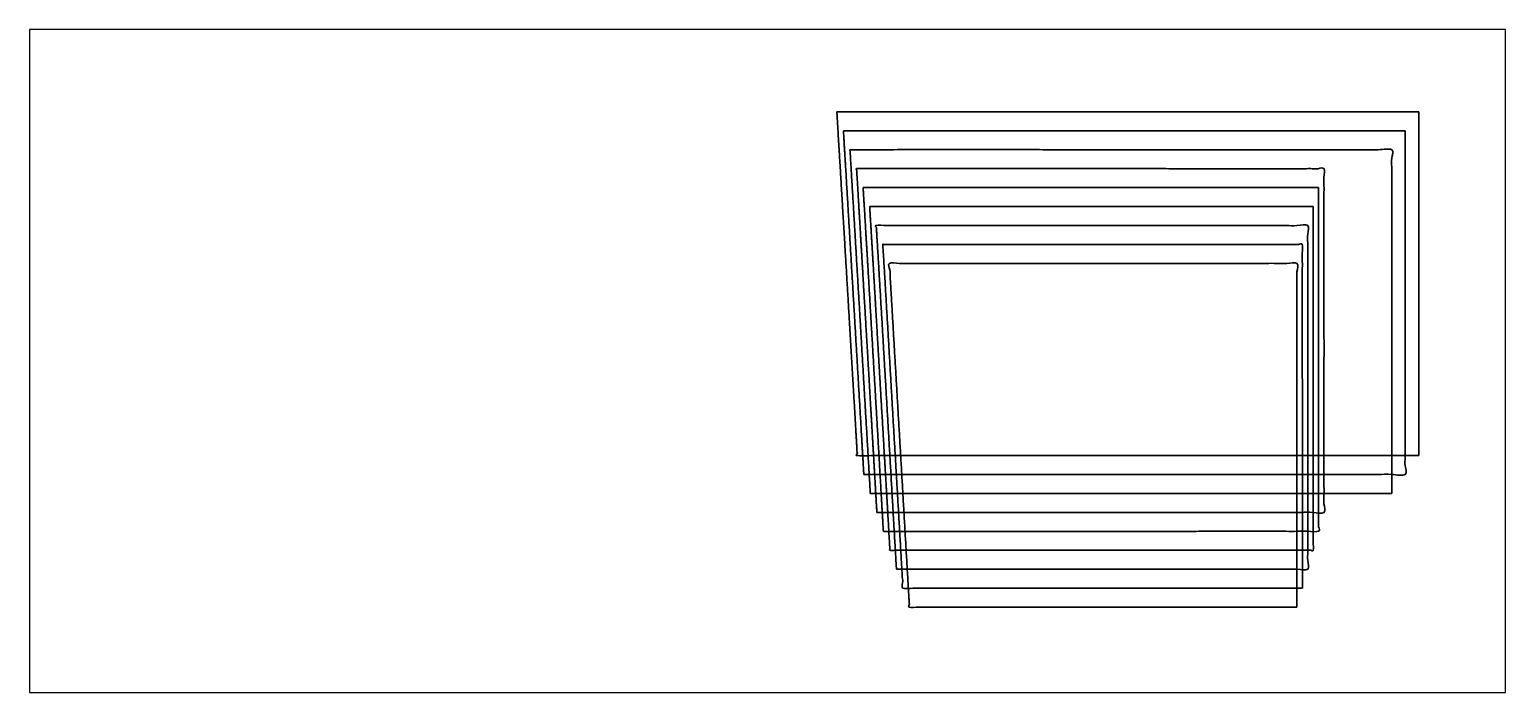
# Model space of a CAD drawing. Header units: millimetres. Extents: x -13 to 5437, y 18 to 2468.
import ezdxf

# ---------------------------------------------------------------- set-up
doc = ezdxf.new("R2010")
doc.units = ezdxf.units.MM
doc.layers.add('FRAME', color=30, linetype='Continuous')
for name, color, linetype, lineweight in [('LRU12_260   BX', 3, 'Continuous', 13), ('LRU12_261   BX', 3, 'Continuous', 13), ('LRU12_262   BX', 3, 'Continuous', 13), ('LRU12_263   BX', 3, 'Continuous', 13), ('LRU12_264   BX', 3, 'Continuous', 13), ('LRU12_265   BX', 3, 'Continuous', 13), ('LRU12_266   BX', 3, 'Continuous', 13), ('LRU12_267   BX', 3, 'Continuous', 13), ('LRU12_268  BX        LRU12', 3, 'Continuous', 13)]:
    doc.layers.add(name, color=color, linetype=linetype, lineweight=lineweight)

msp = doc.modelspace()

# ---------------------------------------------------------------- linework, layer by layer
at = {"layer": 'FRAME'}
msp.add_lwpolyline([(-13.2, 18.4), (5436.8, 18.4), (5436.8, 2468.4), (-13.2, 2468.4)], close=True, dxfattribs=at)
at = {"layer": 'LRU12_260   BX', "color": 3, "lineweight": 35}
msp.add_open_spline([(5116.6, 2164.1), (4686.9, 2164), (4257.2, 2164), (3827.4, 2164.2), (3397.7, 2164.3), (2967.9, 2164.4)], degree=5, dxfattribs=at)
for points, knots in [([(2967.9, 2164.4), (2969.8, 2133.1), (2974.5, 2052.7), (2986.3, 1859.3), (2998.8, 1651.2), (3013.7, 1397.1), (3027.1, 1174.3), (3037.3, 1000.6), (3040.8, 939.8), (3043.3, 893.8), (3458, 893.9), (3872.6, 893.9), (4287.3, 893.8), (4701.9, 893.9), (5116.6, 894.1)], [0, 0, 0, 0, 0, 0, 156.619145, 402.674073, 968.573933, 1042.389007, 1272.760874, 1272.760874, 1272.760874, 1272.760874, 1272.760874, 3346.021775, 3346.021775, 3346.021775, 3346.021775, 3346.021775, 3346.021775]), ([(5116.6, 894.1), (5116.6, 952.7), (5116.7, 1072.3), (5116.6, 1270.5), (5116.6, 1524.5), (5116.6, 1778.5), (5116.4, 1973.9), (5116.5, 2108.3), (5116.6, 2164.1)], [0, 0, 0, 0, 0, 0, 293.03534, 598.161369, 991.142635, 1270.007539, 1270.007539, 1270.007539, 1270.007539, 1270.007539, 1270.007539])]:
    msp.add_open_spline(points, degree=5, knots=knots, dxfattribs=at)
at = {"layer": 'LRU12_261   BX', "color": 3, "lineweight": 35}
for points, knots in [([(5066.6, 2094.1), (4848.3, 2094), (4531.1, 2094.1), (4116.3, 2094.1), (3701.4, 2094.3), (3286.5, 2094.5), (3089.9, 2094.4), (2992.2, 2094.3)], [0, 0, 0, 0, 0, 0, 1091.283421, 1585.865499, 2074.394519, 2074.394519, 2074.394519, 2074.394519, 2074.394519, 2074.394519]), ([(2992.2, 2094.3), (2999.8, 1966.8), (3014.9, 1712.7), (3030.2, 1458.6), (3045.2, 1204.5), (3060.1, 950.4), (3067.5, 823.8)], [0, 0, 0, 0, 0, 0, 638.714654, 1272.674095, 1272.674095, 1272.674095, 1272.674095, 1272.674095, 1272.674095]), ([(3067.5, 823.8), (3467.3, 823.6), (3867.1, 824.1), (4267, 824.1), (4666.8, 823.9), (5066.6, 824.1), (5066.7, 1078.1), (5066.5, 1332.1), (5066.5, 1586.1), (5066.8, 1840.1), (5066.6, 2094.1)], [0, 0, 0, 0, 0, 0, 1999.136251, 1999.136251, 1999.136251, 1999.136251, 1999.136251, 3269.14875, 3269.14875, 3269.14875, 3269.14875, 3269.14875, 3269.14875])]:
    msp.add_open_spline(points, degree=5, knots=knots, dxfattribs=at)
at = {"layer": 'LRU12_262   BX', "color": 3, "lineweight": 35}
for points, knots in [([(5016.6, 754.1), (5016.8, 1008.1), (5016.5, 1262.1), (5016.6, 1516.1), (5017, 1770.1), (5016.6, 2024.1), (4616.5, 2024.1), (4216.5, 2024.2), (3816.5, 2024.4), (3416.4, 2024.4), (3016.4, 2024.3)], [0, 0, 0, 0, 0, 0, 1270.017098, 1270.017098, 1270.017098, 1270.017098, 1270.017098, 3270.177144, 3270.177144, 3270.177144, 3270.177144, 3270.177144, 3270.177144]), ([(3091.5, 753.8), (3281, 753.7), (3666, 753.7), (4051, 753.8), (4436, 754), (4821.1, 754.1), (5016.6, 754.1)], [0, 0, 0, 0, 0, 0, 947.400165, 1925.061863, 1925.061863, 1925.061863, 1925.061863, 1925.061863, 1925.061863])]:
    msp.add_open_spline(points, degree=5, knots=knots, dxfattribs=at)
msp.add_open_spline([(3016.4, 2024.3), (3031.7, 1770.2), (3046.8, 1516.1), (3061.7, 1262), (3076.6, 1007.9), (3091.5, 753.8)], degree=5, dxfattribs=at)
at = {"layer": 'LRU12_263   BX', "color": 3, "lineweight": 35}
msp.add_open_spline([(3115.7, 683.8), (3445.9, 683.8), (3776.1, 683.9), (4106.3, 684.1), (4436.5, 684.1), (4766.7, 684), (4766.4, 938.1), (4766.9, 1192.1), (4766.8, 1446.1), (4766.4, 1700.1), (4766.7, 1954.1), (4593, 1954.1), (4247.7, 1954), (3902.5, 1954.4), (3557.3, 1953.9), (3212.1, 1954.5), (3040.6, 1954.2), (3042.6, 1921.9), (3047.6, 1841.3), (3055.1, 1714.5), (3062.6, 1587.7), (3074, 1395.1), (3083.5, 1234.7), (3093.7, 1061.3), (3101.1, 933.9), (3108.5, 806.6), (3112.1, 745.2), (3115.7, 683.8)], degree=5, knots=[0, 0, 0, 0, 0, 0, 1651.083546, 1651.083546, 1651.083546, 1651.083546, 1651.083546, 2921.132992, 2921.132992, 2921.132992, 2921.132992, 2921.132992, 3789.790868, 4647.217066, 4647.217066, 4647.217066, 4647.217066, 4647.217066, 4809.03408, 5051.094434, 5282.147384, 5282.147384, 5612.213936, 5612.213936, 5919.865052, 5919.865052, 5919.865052, 5919.865052, 5919.865052, 5919.865052], dxfattribs=at)
at = {"layer": 'LRU12_264   BX', "color": 3, "lineweight": 35}
msp.add_open_spline([(4746.7, 1884.1), (4410.3, 1884.1), (4073.9, 1884.1), (3737.6, 1884.2), (3401.2, 1884.2), (3064.9, 1884.2)], degree=5, dxfattribs=at)
for points, knots in [([(3064.9, 1884.2), (3068.9, 1819.7), (3074.6, 1724.8), (3082.1, 1597.4), (3097.1, 1343.4), (3112.1, 1089.3), (3123.2, 899.7), (3132.2, 740.5), (3139.7, 613.8)], [0, 0, 0, 0, 0, 0, 323.20266, 475.202476, 638.055807, 1272.651348, 1272.651348, 1272.651348, 1272.651348, 1272.651348, 1272.651348]), ([(3139.7, 613.8), (3461.1, 614.2), (3782.5, 613.4), (4103.9, 614.1), (4425.3, 614), (4746.7, 614), (4746.8, 742.9), (4746.8, 996.9), (4746.7, 1250.9), (4746.8, 1504.9), (4746.8, 1758.9), (4746.7, 1884.1)], [0, 0, 0, 0, 0, 0, 1606.99484, 1606.99484, 1606.99484, 1606.99484, 1606.99484, 2251.087837, 2877.046731, 2877.046731, 2877.046731, 2877.046731, 2877.046731, 2877.046731])]:
    msp.add_open_spline(points, degree=5, knots=knots, dxfattribs=at)
at = {"layer": 'LRU12_265   BX', "color": 3, "lineweight": 35}
msp.add_open_spline([(4726.7, 1814.1), (4399.2, 1813.8), (4071.7, 1814.5), (3744.1, 1814), (3416.6, 1814.2), (3089.1, 1814.2)], degree=5, dxfattribs=at)
msp.add_open_spline([(3089.1, 1814.2), (3091, 1782.8), (3094.8, 1721.5), (3102.4, 1593.9), (3110.9, 1449.2), (3120.3, 1289.5), (3131.6, 1097), (3142.9, 904.2), (3150.4, 777.8), (3156.8, 668.4), (3162.1, 574), (3163.8, 543.8), (3320.9, 543.8), (3557.4, 543.8), (3870, 543.9), (4182.6, 544), (4495.2, 543.8), (4650.7, 543.9), (4726.8, 544.1), (4726.7, 798.1), (4726.7, 1052.1), (4726.7, 1306.1), (4726.7, 1560.1), (4726.7, 1814.1)], degree=5, knots=[0, 0, 0, 0, 0, 0, 157.083983, 307.038938, 639.078078, 724.763723, 800.158944, 1121.050883, 1272.629624, 1272.629624, 1272.629624, 1272.629624, 1272.629624, 2058.078602, 2454.999765, 2835.620399, 2835.620399, 2835.620399, 2835.620399, 2835.620399, 4105.674859, 4105.674859, 4105.674859, 4105.674859, 4105.674859, 4105.674859], dxfattribs=at)
at = {"layer": 'LRU12_266   BX', "color": 3, "lineweight": 35}
msp.add_open_spline([(3187.9, 473.7), (3491.7, 473.8), (3795.4, 473.9), (4099.2, 473.9), (4403, 474), (4706.8, 474), (4707.1, 728.1), (4706.7, 982.1), (4706.6, 1236.1), (4706.7, 1490.1), (4706.7, 1744.1), (4388, 1744.1), (4069.3, 1743.9), (3750.7, 1744.7), (3432, 1743.7), (3113.3, 1744.2), (3117.1, 1682.2), (3132.4, 1428.1), (3147.3, 1174), (3162.1, 919.9), (3176.8, 665.8), (3187.9, 473.7)], degree=5, knots=[0, 0, 0, 0, 0, 0, 1518.932385, 1518.932385, 1518.932385, 1518.932385, 1518.932385, 2788.988804, 2788.988804, 2788.988804, 2788.988804, 2788.988804, 4382.330357, 4382.330357, 4382.330357, 4382.330357, 4382.330357, 4692.888064, 5654.965335, 5654.965335, 5654.965335, 5654.965335, 5654.965335, 5654.965335], dxfattribs=at)
at = {"layer": 'LRU12_267   BX', "color": 3, "lineweight": 35}
msp.add_open_spline([(4686.8, 404), (4686.8, 658), (4686.7, 912), (4686.9, 1166.1), (4686.4, 1420.1), (4686.7, 1674.1), (4574.7, 1674.1), (4462.8, 1674.1), (4350.8, 1674.1), (4050.1, 1674.1), (3740.3, 1674.1), (3542.4, 1674), (3344.5, 1673.8), (3146.7, 1674.2), (3137.5, 1674.2), (3143.4, 1578.7), (3158.5, 1324.6), (3173.1, 1070.5), (3188, 816.4), (3203, 562.3), (3211.9, 403.7), (3506.9, 403.8), (3801.8, 403.8), (4096.8, 403.9), (4391.8, 404), (4686.8, 404)], degree=5, knots=[0, 0, 0, 0, 0, 0, 1270.058745, 1270.058745, 1270.058745, 1270.058745, 1270.058745, 1829.811619, 1829.811619, 1829.811619, 2773.628181, 2819.21946, 2819.21946, 2819.21946, 2819.21946, 2819.21946, 3297.738383, 4091.858048, 4091.858048, 4091.858048, 4091.858048, 4091.858048, 5566.778623, 5566.778623, 5566.778623, 5566.778623, 5566.778623, 5566.778623], dxfattribs=at)
at = {"layer": 'LRU12_268  BX        LRU12', "color": 3, "lineweight": 35}
msp.add_open_spline([(4666.8, 334), (4666.7, 588), (4666.6, 842), (4666.7, 1096.1), (4666.7, 1350.1), (4666.7, 1604.1), (4365.7, 1604.2), (4064.7, 1604.3), (3763.7, 1604.2), (3462.8, 1604.1), (3161.8, 1604.1), (3172.9, 1414.4), (3188, 1160.4), (3203, 906.3), (3217.4, 652.2), (3232.2, 398.1), (3235.9, 333.7), (3522.1, 333.8), (3808.3, 333.9), (4094.5, 334.1), (4380.6, 334.1), (4666.8, 334)], degree=5, knots=[0, 0, 0, 0, 0, 0, 1270.061836, 1270.061836, 1270.061836, 1270.061836, 1270.061836, 2774.995804, 2774.995804, 2774.995804, 2774.995804, 2774.995804, 3724.971584, 4047.567702, 4047.567702, 4047.567702, 4047.567702, 4047.567702, 5478.441459, 5478.441459, 5478.441459, 5478.441459, 5478.441459, 5478.441459], dxfattribs=at)

doc.saveas('drawing.dxf')
